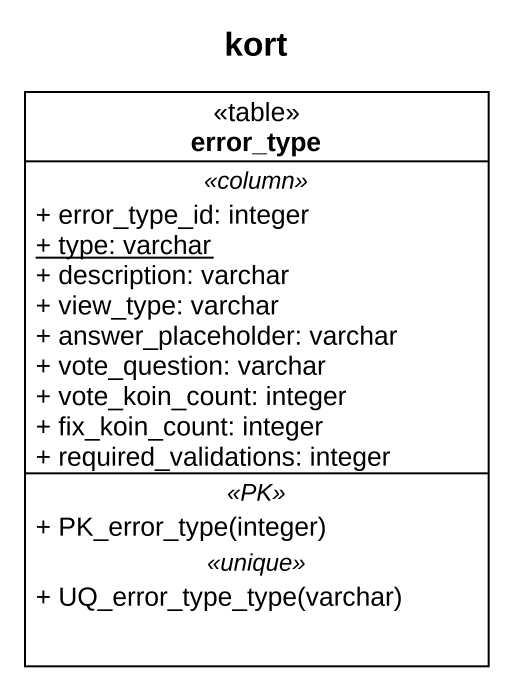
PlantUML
@startuml
title kort
hide circle
hide empty members
skinparam classAttributeIconSize 0
class error_type <<table>> {
  .. <<column>> ..
  + error_type_id: integer
  {static} + type: varchar
  + description: varchar
  + view_type: varchar
  + answer_placeholder: varchar
  + vote_question: varchar
  + vote_koin_count: integer
  + fix_koin_count: integer
  + required_validations: integer
  .. <<PK>> ..
  + PK_error_type(integer)
  .. <<unique>> ..
  + UQ_error_type_type(varchar)
}
@enduml
